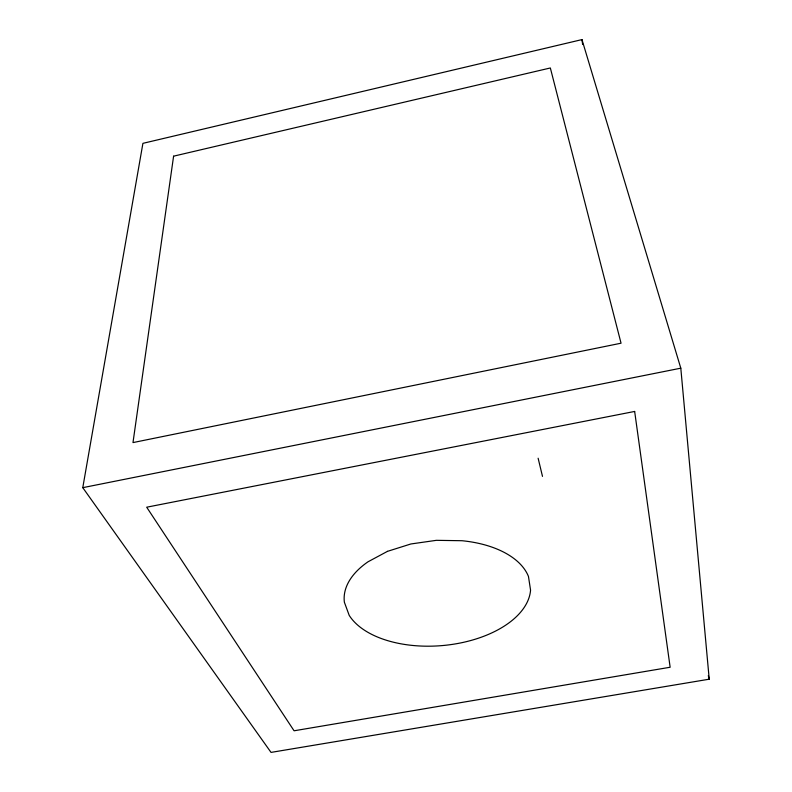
<?xml version="1.0" encoding="UTF-8"?>
<svg xmlns="http://www.w3.org/2000/svg" width="792" height="792" viewBox="0 0 792 792"><rect width="100%" height="100%" fill="white"/><g stroke="black" fill="none" stroke-linecap="round" stroke-linejoin="round"><path stroke-width="1.19" d="M82.774 487.664L142.916 143.342L581.962 39.6L680.803 368.181L709.226 679.199L271.032 752.4L82.774 487.664L680.803 368.181M708.305 675.606L709.226 679.199M538.124 458.221L542.49 476.388M581.962 39.6L582.645 44.491M173.596 156.172L132.987 442.589L621.047 343.203L550.341 67.973L173.596 156.172M387.476 551.351L368.003 561.805A93.496 52.708 -4.8 0 0 344.372 602.227L349.203 615.364A93.496 52.708 -4.8 0 0 450.688 644.629A93.496 52.708 -4.8 0 0 530.561 590.129L528.462 576.457A93.496 52.708 -4.8 0 0 461.944 540.718L436.372 540.332L410.87 543.975L387.476 551.351M634.659 411.444L146.688 507.207L294.07 730.788L670.141 667.25L634.659 411.444"/></g></svg>
